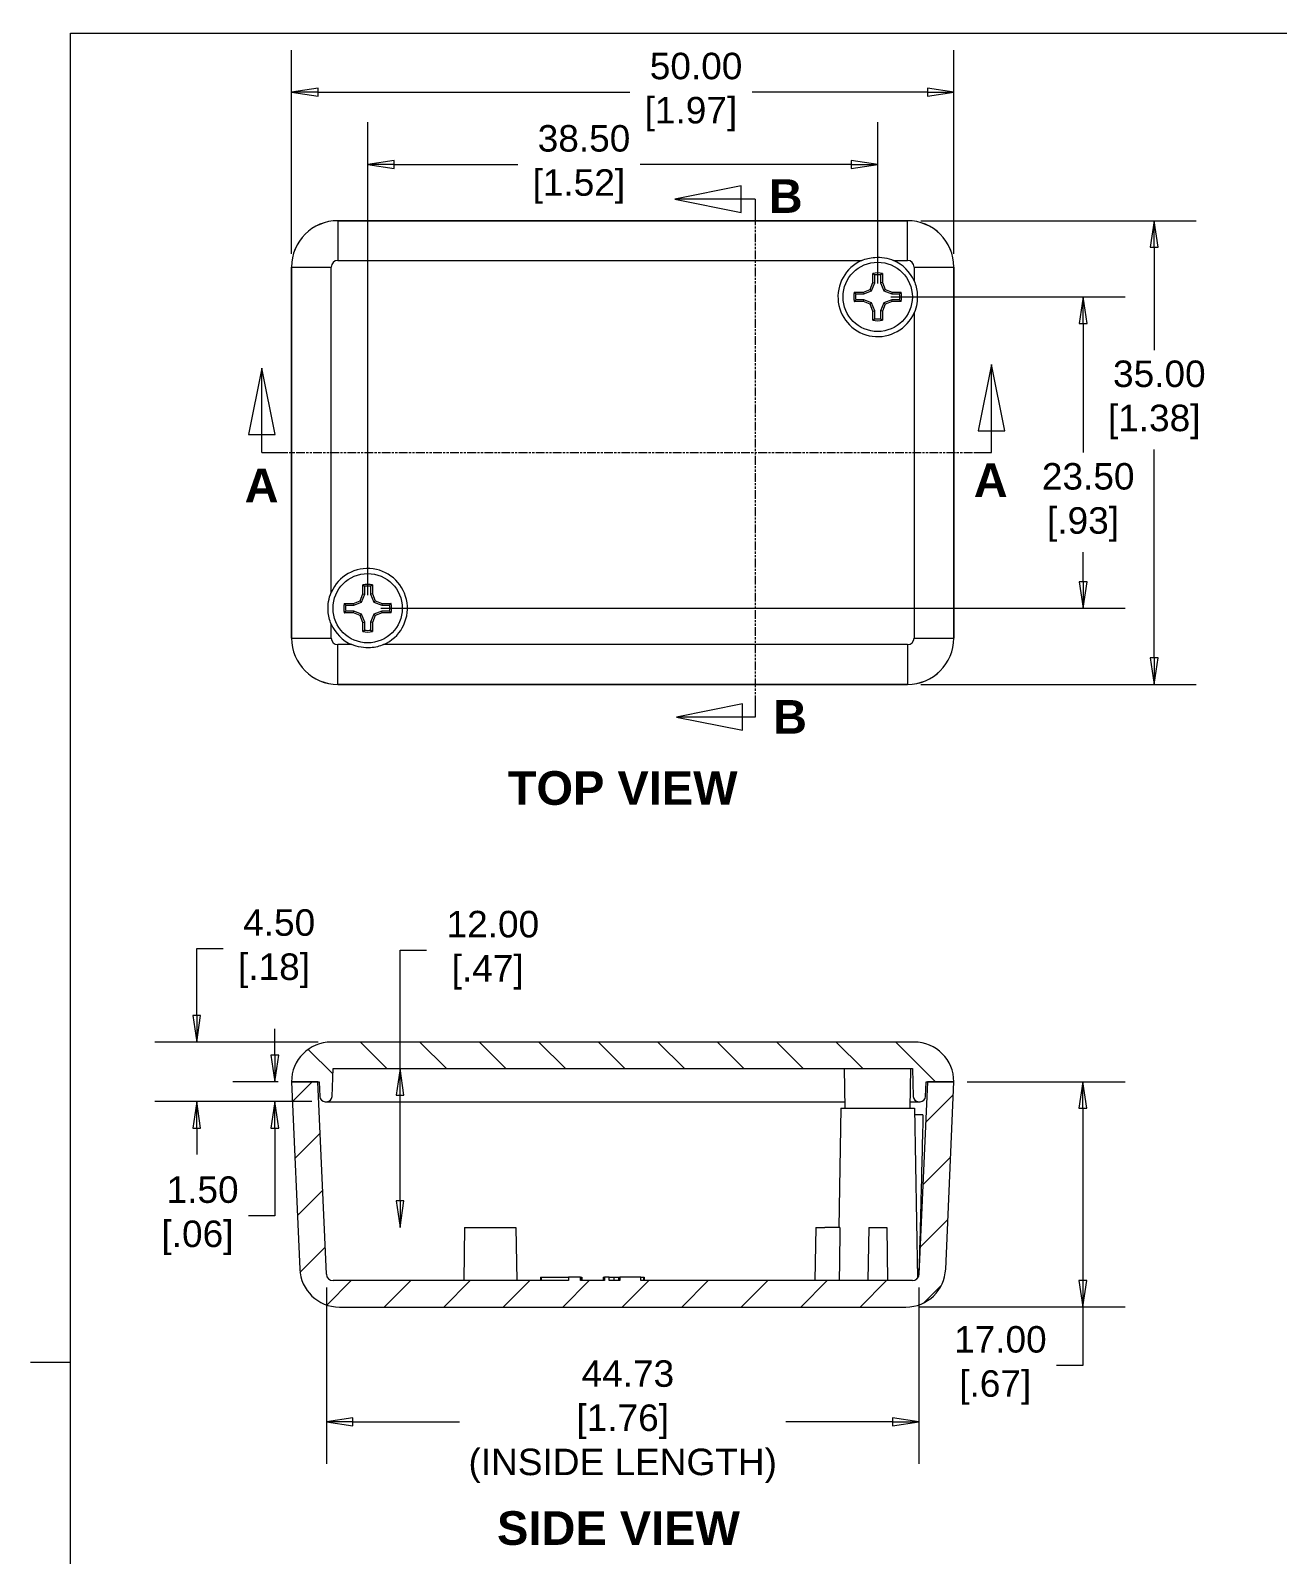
# Model space of a CAD drawing. Header units: millimetres. Extents: x 5 to 275, y 5 to 211.
# Drawn here: x 4.6 to 98.7, y 93.5 to 208.5 of the extents above; entities that cross this region are included whole.
import ezdxf

# ---------------------------------------------------------------- set-up
doc = ezdxf.new("R2010")
doc.units = ezdxf.units.MM
doc.linetypes.add('DOUBLE_DASH_CHAIN', pattern=[1.2403, 0.6614, -0.0827, 0.1654, -0.0827, 0.1654, -0.0827])
for name, color, linetype, lineweight in [('Dimension (ANSI)', 7, 'Continuous', 9), ('Hatch (ANSI)', 7, 'Continuous', 9), ('Section Line (ANSI)', 7, 'DOUBLE_DASH_CHAIN', 9), ('Sketch Geometry (ANSI)', 7, 'Continuous', 9), ('Symbol (ANSI)', 7, 'Continuous', 9), ('Visible (ANSI)', 7, 'Continuous', 9), ('Visible Narrow (ANSI)', 7, 'Continuous', 9)]:
    doc.layers.add(name, color=color, linetype=linetype, lineweight=lineweight)
doc.styles.add('Label Text (ANSI)', font='arialbd.ttf')
doc.styles.add('Note Text (ANSI)', font='arial.ttf')
doc.dimstyles.new('Default - mm (ANSI)', dxfattribs={"dimtxt": 2, "dimasz": 2, "dimexe": 3.175, "dimexo": 1, "dimgap": 0.8, "dimtad": 0, "dimtih": 1, "dimtoh": 1, "dimrnd": 1e-08, "dimzin": 4, "dimdsep": 46, "dimtxsty": 'Note Text (ANSI)', "dimblk": 'Filled-1', "dimcen": 0.09, "dimdle": 10, "dimclrd": 256, "dimclre": 256, "dimclrt": 256, "dimadec": 1, "dimazin": 0, "dimtfac": 1.524, "dimtofl": 0, "dimtmove": 0, "dimatfit": 3, "dimfxl": 0, "dimtolj": 1, "dimtzin": 0, "dimlwd": -1, "dimlwe": -1, "dimarcsym": 0})

# ---------------------------------------------------------------- blocks, each defined once
blk = doc.blocks.new('Borders Default Border')
at = {"layer": 'Sketch Geometry (ANSI)'}
blk.add_line((7.62, 107.95), (4.6, 107.95), dxfattribs=at)
at = {"layer": 'Sketch Geometry (ANSI)', "flags": 128}
blk.add_lwpolyline([(7.62, 7.62), (7.62, 208.28), (271.78, 208.28), (271.78, 7.62), (7.62, 7.62)], dxfattribs=at)
blk = doc.blocks.new('2dTransSection0')
at = {"layer": 'Section Line (ANSI)', "linetype": 'Continuous'}
for p, q in [((58.24, 196.76), (53.24, 195.76)), ((58.24, 194.76), (58.24, 196.76)), ((58.24, 195.76), (53.24, 195.76)), ((53.24, 195.76), (58.24, 194.76)), ((59.31, 195.76), (58.24, 195.76)), ((59.31, 195.76), (59.31, 194.45)), ((58.36, 157.67), (53.36, 156.67)), ((58.36, 155.67), (58.36, 157.67)), ((59.31, 157.97), (59.31, 156.67)), ((58.36, 156.67), (53.36, 156.67)), ((53.36, 156.67), (58.36, 155.67)), ((59.31, 156.67), (58.36, 156.67))]:
    blk.add_line(p, q, dxfattribs=at)
at = {"layer": 'Section Line (ANSI)', "linetype": 'DOUBLE_DASH_CHAIN'}
blk.add_line((59.31, 195.76), (59.31, 156.67), dxfattribs=at)
at = {"layer": 'Section Line (ANSI)', "linetype": 'Continuous', "flags": 128}
for points in [[(58.24, 196.76), (53.24, 195.76), (58.24, 194.76), (58.24, 196.76)], [(58.36, 157.67), (53.36, 156.67), (58.36, 155.67), (58.36, 157.67)]]:
    blk.add_lwpolyline(points, dxfattribs=at)
at = {"layer": 'Section Line (ANSI)'}
for points in [[(58.24, 196.76), (53.24, 195.76), (58.24, 194.76), (58.24, 196.76)], [(58.36, 157.67), (53.36, 156.67), (58.36, 155.67), (58.36, 157.67)]]:
    blk.add_solid(points, dxfattribs=at)
at = {"layer": 'Section Line (ANSI)', "char_height": 2.54, "attachment_point": 7, "style": 'Label Text (ANSI)'}
for insert in [(60.33, 194.72), (60.66, 155.41)]:
    blk.add_mtext('B', dxfattribs=dict(at, insert=insert))
blk = doc.blocks.new('2dTransSection1')
at = {"layer": 'Section Line (ANSI)', "linetype": 'Continuous'}
for p, q in [((22.07, 183), (21.07, 178)), ((22.07, 178), (22.07, 183)), ((23.07, 178), (22.07, 183)), ((77.15, 183.28), (76.15, 178.28)), ((77.15, 178.28), (77.15, 183.28)), ((78.15, 178.28), (77.15, 183.28)), ((21.07, 178), (23.07, 178)), ((22.07, 176.63), (22.07, 178)), ((76.15, 178.28), (78.15, 178.28)), ((77.15, 176.63), (77.15, 178.28)), ((22.07, 176.63), (23.42, 176.63)), ((75.81, 176.63), (77.15, 176.63))]:
    blk.add_line(p, q, dxfattribs=at)
at = {"layer": 'Section Line (ANSI)', "linetype": 'DOUBLE_DASH_CHAIN'}
blk.add_line((22.07, 176.63), (77.15, 176.63), dxfattribs=at)
at = {"layer": 'Section Line (ANSI)', "linetype": 'Continuous', "flags": 128}
for points in [[(23.07, 178), (22.07, 183), (21.07, 178), (23.07, 178)], [(78.15, 178.28), (77.15, 183.28), (76.15, 178.28), (78.15, 178.28)]]:
    blk.add_lwpolyline(points, dxfattribs=at)
at = {"layer": 'Section Line (ANSI)'}
for points in [[(23.07, 178), (22.07, 183), (21.07, 178), (23.07, 178)], [(78.15, 178.28), (77.15, 183.28), (76.15, 178.28), (78.15, 178.28)]]:
    blk.add_solid(points, dxfattribs=at)
at = {"layer": 'Section Line (ANSI)', "char_height": 2.54, "attachment_point": 7, "style": 'Label Text (ANSI)'}
for insert in [(20.77, 172.87), (75.81, 173.27)]:
    blk.add_mtext('A', dxfattribs=dict(at, insert=insert))
blk = doc.blocks.new('Filled-1')
at = {"color": 0}
for p, q in [((0, 0), (-1, 0.15)), ((-1, 0.15), (-1, -0.15)), ((-1, 0), (0, 0)), ((-1, -0.15), (0, 0))]:
    blk.add_line(p, q, dxfattribs=at)
at = {"color": 0, "flags": 128}
blk.add_lwpolyline([(-1, -0.15), (0, 0), (-1, 0.15), (-1, -0.15)], dxfattribs=at)
at = {"color": 0}
blk.add_solid([(-1, -0.15), (0, 0), (-1, 0.15), (-1, -0.15)], dxfattribs=at)
blk = doc.blocks.new('*D11')
at = {"layer": 'Defpoints', "color": 0, "transparency": 16777216}
for p in [(74.31, 203.84), (24.31, 190.64), (74.31, 190.64)]:
    blk.add_point(p, dxfattribs=at)
at = {"layer": 'Dimension (ANSI)', "transparency": 16777216}
for p, q in [((24.31, 191.64), (24.31, 207.01)), ((74.31, 191.64), (74.31, 207.01)), ((26.31, 203.84), (49.85, 203.84)), ((72.31, 203.84), (59.08, 203.84))]:
    blk.add_line(p, q, dxfattribs=at)
at = {"layer": 'Dimension (ANSI)', "transparency": 16777216, "xscale": 2, "yscale": 2, "zscale": 2, "rotation": 180}
blk.add_blockref('Filled-1', (24.31, 203.84), dxfattribs=at)
at = {"layer": 'Dimension (ANSI)', "transparency": 16777216, "xscale": 2, "yscale": 2, "zscale": 2}
blk.add_blockref('Filled-1', (74.31, 203.84), dxfattribs=at)
at = {"layer": 'Dimension (ANSI)', "transparency": 16777216, "insert": (54.46, 203.84), "char_height": 2, "attachment_point": 5, "style": 'Note Text (ANSI)'}
blk.add_mtext('\\A1; 50.00\\P[1.97]', dxfattribs=at)
blk = doc.blocks.new('*D12')
at = {"layer": 'Defpoints', "color": 0, "transparency": 16777216}
for p in [(70.81, 194.13), (70.81, 159.13), (89.43, 159.13)]:
    blk.add_point(p, dxfattribs=at)
at = {"layer": 'Dimension (ANSI)', "transparency": 16777216}
for p, q in [((71.81, 194.13), (92.61, 194.13)), ((89.43, 192.13), (89.43, 184.36)), ((89.43, 161.13), (89.43, 176.86)), ((71.81, 159.13), (92.61, 159.13))]:
    blk.add_line(p, q, dxfattribs=at)
at = {"layer": 'Dimension (ANSI)', "transparency": 16777216, "xscale": 2, "yscale": 2, "zscale": 2}
for p, rotation in [((89.43, 194.13), 90), ((89.43, 159.13), 270)]:
    blk.add_blockref('Filled-1', p, dxfattribs=dict(at, rotation=rotation))
at = {"layer": 'Dimension (ANSI)', "transparency": 16777216, "insert": (89.43, 180.61), "char_height": 2, "attachment_point": 5, "style": 'Note Text (ANSI)'}
blk.add_mtext('\\A1; 35.00\\P[1.38]', dxfattribs=at)
blk = doc.blocks.new('*D13')
at = {"layer": 'Defpoints', "color": 0, "transparency": 16777216}
for p in [(68.56, 188.38), (30.06, 164.88), (84.06, 164.88)]:
    blk.add_point(p, dxfattribs=at)
at = {"layer": 'Dimension (ANSI)', "transparency": 16777216}
for p, q in [((69.56, 188.38), (87.24, 188.38)), ((84.06, 186.38), (84.06, 176.63)), ((84.06, 166.88), (84.06, 169.12)), ((31.06, 164.88), (87.24, 164.88))]:
    blk.add_line(p, q, dxfattribs=at)
at = {"layer": 'Dimension (ANSI)', "transparency": 16777216, "xscale": 2, "yscale": 2, "zscale": 2}
for p, rotation in [((84.06, 188.38), 90), ((84.06, 164.88), 270)]:
    blk.add_blockref('Filled-1', p, dxfattribs=dict(at, rotation=rotation))
at = {"layer": 'Dimension (ANSI)', "transparency": 16777216, "insert": (84.06, 172.87), "char_height": 2, "attachment_point": 5, "style": 'Note Text (ANSI)'}
blk.add_mtext('\\A1; 23.50\\P[.93]', dxfattribs=at)
blk = doc.blocks.new('*D14')
at = {"layer": 'Defpoints', "color": 0, "transparency": 16777216}
for p in [(30.06, 198.38), (68.56, 188.38), (30.06, 164.88)]:
    blk.add_point(p, dxfattribs=at)
at = {"layer": 'Dimension (ANSI)', "transparency": 16777216}
for p, q in [((30.06, 165.88), (30.06, 201.56)), ((68.56, 189.38), (68.56, 201.56)), ((32.06, 198.38), (41.39, 198.38)), ((66.56, 198.38), (50.62, 198.38))]:
    blk.add_line(p, q, dxfattribs=at)
at = {"layer": 'Dimension (ANSI)', "transparency": 16777216, "xscale": 2, "yscale": 2, "zscale": 2, "rotation": 180}
blk.add_blockref('Filled-1', (30.06, 198.38), dxfattribs=at)
at = {"layer": 'Dimension (ANSI)', "transparency": 16777216, "xscale": 2, "yscale": 2, "zscale": 2}
blk.add_blockref('Filled-1', (68.56, 198.38), dxfattribs=at)
at = {"layer": 'Dimension (ANSI)', "transparency": 16777216, "insert": (46, 198.38), "char_height": 2, "attachment_point": 5, "style": 'Note Text (ANSI)'}
blk.add_mtext('\\A1; 38.50\\P[1.52]', dxfattribs=at)
blk = doc.blocks.new('*D15')
at = {"layer": 'Defpoints', "color": 0, "transparency": 16777216}
for p in [(74.31, 129.14), (70.69, 112.14), (84.05, 112.14)]:
    blk.add_point(p, dxfattribs=at)
at = {"layer": 'Dimension (ANSI)', "transparency": 16777216}
for p, q in [((75.31, 129.14), (87.23, 129.14)), ((84.05, 127.14), (84.05, 114.14)), ((71.69, 112.14), (87.23, 112.14)), ((84.05, 112.14), (84.05, 107.73)), ((84.05, 107.73), (82.05, 107.73))]:
    blk.add_line(p, q, dxfattribs=at)
at = {"layer": 'Dimension (ANSI)', "transparency": 16777216, "xscale": 2, "yscale": 2, "zscale": 2}
for p, rotation in [((84.05, 129.14), 90), ((84.05, 112.14), 270)]:
    blk.add_blockref('Filled-1', p, dxfattribs=dict(at, rotation=rotation))
at = {"layer": 'Dimension (ANSI)', "transparency": 16777216, "insert": (77.43, 107.73), "char_height": 2, "attachment_point": 5, "style": 'Note Text (ANSI)'}
blk.add_mtext('\\A1; 17.00\\P[.67]', dxfattribs=at)
blk = doc.blocks.new('*D16')
at = {"layer": 'Defpoints', "color": 0, "transparency": 16777216}
for p in [(17.15, 132.14), (27.31, 132.14), (26.85, 127.64)]:
    blk.add_point(p, dxfattribs=at)
at = {"layer": 'Dimension (ANSI)', "transparency": 16777216}
for p, q in [((17.15, 134.14), (17.15, 139.19)), ((17.15, 139.19), (19.15, 139.19)), ((26.31, 132.14), (13.98, 132.14)), ((25.85, 127.64), (13.98, 127.64)), ((17.15, 125.64), (17.15, 123.64))]:
    blk.add_line(p, q, dxfattribs=at)
at = {"layer": 'Dimension (ANSI)', "transparency": 16777216, "xscale": 2, "yscale": 2, "zscale": 2}
for p, rotation in [((17.15, 132.14), 270), ((17.15, 127.64), 90)]:
    blk.add_blockref('Filled-1', p, dxfattribs=dict(at, rotation=rotation))
at = {"layer": 'Dimension (ANSI)', "transparency": 16777216, "insert": (22.99, 139.19), "char_height": 2, "attachment_point": 5, "style": 'Note Text (ANSI)'}
blk.add_mtext('\\A1; 4.50\\P[.18]', dxfattribs=at)
blk = doc.blocks.new('*D17')
at = {"layer": 'Defpoints', "color": 0, "transparency": 16777216}
for p in [(23.06, 129.14), (24.31, 129.14), (26.85, 127.64)]:
    blk.add_point(p, dxfattribs=at)
at = {"layer": 'Dimension (ANSI)', "transparency": 16777216}
for p, q in [((23.06, 131.14), (23.06, 133.14)), ((23.31, 129.14), (19.88, 129.14)), ((25.85, 127.64), (19.88, 127.64)), ((23.06, 125.64), (23.06, 119.03)), ((23.06, 119.03), (21.06, 119.03))]:
    blk.add_line(p, q, dxfattribs=at)
at = {"layer": 'Dimension (ANSI)', "transparency": 16777216, "xscale": 2, "yscale": 2, "zscale": 2}
for p, rotation in [((23.06, 129.14), 270), ((23.06, 127.64), 90)]:
    blk.add_blockref('Filled-1', p, dxfattribs=dict(at, rotation=rotation))
at = {"layer": 'Dimension (ANSI)', "transparency": 16777216, "insert": (17.21, 119.03), "char_height": 2, "attachment_point": 5, "style": 'Note Text (ANSI)'}
blk.add_mtext('\\A1; 1.50\\P[.06]', dxfattribs=at)
blk = doc.blocks.new('*D18')
at = {"layer": 'Defpoints', "color": 0, "transparency": 16777216}
for p in [(26.94, 114.61), (71.67, 114.61), (71.67, 103.48)]:
    blk.add_point(p, dxfattribs=at)
at = {"layer": 'Dimension (ANSI)', "transparency": 16777216}
for p, q in [((26.94, 113.61), (26.94, 100.3)), ((71.67, 113.61), (71.67, 100.3)), ((28.94, 103.48), (37, 103.48)), ((69.67, 103.48), (61.62, 103.48))]:
    blk.add_line(p, q, dxfattribs=at)
at = {"layer": 'Dimension (ANSI)', "transparency": 16777216, "xscale": 2, "yscale": 2, "zscale": 2, "rotation": 180}
blk.add_blockref('Filled-1', (26.94, 103.48), dxfattribs=at)
at = {"layer": 'Dimension (ANSI)', "transparency": 16777216, "xscale": 2, "yscale": 2, "zscale": 2}
blk.add_blockref('Filled-1', (71.67, 103.48), dxfattribs=at)
at = {"layer": 'Dimension (ANSI)', "transparency": 16777216, "insert": (49.31, 103.48), "char_height": 2, "attachment_point": 5, "style": 'Note Text (ANSI)'}
blk.add_mtext('\\A1; 44.73{\\fArial|b0|i0;\\H1.5287;}\\P[1.76]{\\P(INSIDE LENGTH)}', dxfattribs=at)
blk = doc.blocks.new('*D19')
at = {"layer": 'Defpoints', "color": 0, "transparency": 16777216}
for p in [(27.44, 130.14), (32.5, 130.14), (37.38, 118.14)]:
    blk.add_point(p, dxfattribs=at)
at = {"layer": 'Dimension (ANSI)', "transparency": 16777216}
for p, q in [((32.5, 130.14), (32.5, 139.07)), ((32.5, 139.07), (34.5, 139.07)), ((32.5, 120.14), (32.5, 128.14))]:
    blk.add_line(p, q, dxfattribs=at)
at = {"layer": 'Dimension (ANSI)', "transparency": 16777216, "xscale": 2, "yscale": 2, "zscale": 2}
for p, rotation in [((32.5, 130.14), 90), ((32.5, 118.14), 270)]:
    blk.add_blockref('Filled-1', p, dxfattribs=dict(at, rotation=rotation))
at = {"layer": 'Dimension (ANSI)', "transparency": 16777216, "insert": (39.12, 139.07), "char_height": 2, "attachment_point": 5, "style": 'Note Text (ANSI)'}
blk.add_mtext('\\A1; 12.00\\P[.47]', dxfattribs=at)

msp = doc.modelspace()

# ---------------------------------------------------------------- hatches: boundary and pattern name
at = {"layer": 'Hatch (ANSI)'}
h = msp.add_hatch(dxfattribs=at)
h.set_pattern_fill('ANSI31', color=256, scale=25.4, angle=90.00021, style=0)
h.set_pattern_definition([(135.0002, (0, 0), (-2.245056, -2.24507), [])])
edge = h.paths.add_edge_path()
edge.add_ellipse((71.646, 128.036), major_axis=(-0.4, -0.014), ratio=1, start_angle=0, end_angle=88)
edge.add_line((71.646, 127.636), (71.769, 127.636))
edge.add_ellipse((71.769, 128.036), major_axis=(0, -0.4), ratio=1, start_angle=0, end_angle=88)
edge.add_line((72.169, 128.022), (72.208, 129.136))
edge.add_line((72.208, 129.136), (72.308, 129.136))
edge.add_line((72.308, 129.136), (74.308, 129.136))
edge.add_ellipse((71.308, 129.136), major_axis=(3, 0), ratio=1, start_angle=0, end_angle=90)
edge.add_line((71.308, 132.136), (27.308, 132.136))
edge.add_ellipse((27.308, 129.136), major_axis=(0, 3), ratio=1, start_angle=0, end_angle=90)
edge.add_line((24.308, 129.136), (26.308, 129.136))
edge.add_line((26.308, 129.136), (26.408, 129.136))
edge.add_line((26.408, 129.136), (26.447, 128.022))
edge.add_ellipse((26.846, 128.036), major_axis=(-0.4, -0.014), ratio=1, start_angle=0, end_angle=88)
edge.add_line((26.846, 127.636), (26.969, 127.636))
edge.add_ellipse((26.969, 128.036), major_axis=(0, -0.4), ratio=1, start_angle=0, end_angle=88)
edge.add_line((27.369, 128.022), (27.443, 130.136))
edge.add_line((27.443, 130.136), (71.173, 130.136))
edge.add_line((71.173, 130.136), (71.247, 128.022))
h = msp.add_hatch(dxfattribs=at)
h.set_pattern_fill('ANSI31', color=256, scale=25.4, style=0)
h.set_pattern_definition([(45, (0, 0), (-2.245064, 2.245064), [])])
edge = h.paths.add_edge_path()
edge.add_ellipse((27.922, 115.136), major_axis=(-2.997, -0.131), ratio=1, start_angle=0, end_angle=87.5)
edge.add_line((27.922, 112.136), (70.694, 112.136))
edge.add_ellipse((70.694, 115.136), major_axis=(0, -3), ratio=1, start_angle=0, end_angle=87.5)
edge.add_line((73.691, 115.005), (74.308, 129.136))
edge.add_line((74.308, 129.136), (72.308, 129.136))
edge.add_line((72.308, 129.136), (71.674, 114.615))
edge.add_ellipse((71.174, 114.636), major_axis=(0.5, -0.022), ratio=1, start_angle=272.5, end_angle=360, ccw=False)
edge.add_line((71.174, 114.136), (50.69, 114.136))
edge.add_line((50.69, 114.136), (50.69, 114.386))
edge.add_line((50.69, 114.386), (49.101, 114.386))
edge.add_line((49.101, 114.386), (49.101, 114.136))
edge.add_line((49.101, 114.136), (48.279, 114.136))
edge.add_line((48.279, 114.136), (48.279, 114.386))
edge.add_line((48.279, 114.386), (47.927, 114.386))
edge.add_line((47.927, 114.386), (47.927, 114.136))
edge.add_line((47.927, 114.136), (46.121, 114.136))
edge.add_line((46.121, 114.136), (46.121, 114.386))
edge.add_line((46.121, 114.386), (45.222, 114.386))
edge.add_line((45.222, 114.386), (45.222, 114.136))
edge.add_line((45.222, 114.136), (27.441, 114.136))
edge.add_ellipse((27.441, 114.636), major_axis=(0, -0.5), ratio=1, start_angle=272.5, end_angle=360, ccw=False)
edge.add_line((26.942, 114.615), (26.308, 129.136))
edge.add_line((26.308, 129.136), (24.308, 129.136))
edge.add_line((24.308, 129.136), (24.925, 115.005))

# ---------------------------------------------------------------- linework, layer by layer
at = {"layer": 'Visible (ANSI)'}
for p, q in [((27.804, 194.132), (70.811, 194.132)), ((70.808, 194.132), (27.808, 194.132)), ((24.308, 162.629), (24.308, 190.635)), ((24.308, 190.632), (24.308, 162.632)), ((68.202, 189.464), (68.202, 190.15)), ((68.336, 189.439), (68.336, 190.036)), ((68.779, 190.036), (68.779, 189.439)), ((68.913, 190.15), (68.913, 189.464)), ((74.308, 190.635), (74.308, 162.629)), ((74.308, 162.632), (74.308, 190.632)), ((66.79, 188.738), (67.476, 188.738)), ((67.476, 188.738), (67.999, 188.941)), ((67.476, 188.738), (67.501, 188.603)), ((67.501, 188.603), (68.103, 188.837)), ((67.999, 188.941), (68.202, 189.464)), ((67.999, 188.941), (68.103, 188.837)), ((68.103, 188.837), (68.336, 189.439)), ((68.202, 189.464), (68.336, 189.439)), ((68.913, 189.464), (68.779, 189.439)), ((68.779, 189.439), (69.013, 188.837)), ((68.913, 189.464), (69.117, 188.941)), ((69.117, 188.941), (69.013, 188.837)), ((69.013, 188.837), (69.615, 188.603)), ((69.117, 188.941), (69.64, 188.738)), ((69.64, 188.738), (69.615, 188.603)), ((69.64, 188.738), (70.326, 188.738)), ((67.476, 188.026), (66.79, 188.026)), ((66.903, 188.603), (67.501, 188.603)), ((67.501, 188.161), (66.903, 188.161)), ((67.476, 188.026), (67.501, 188.161)), ((67.999, 187.823), (67.476, 188.026)), ((68.103, 187.927), (67.501, 188.161)), ((67.999, 187.823), (68.103, 187.927)), ((68.202, 187.3), (67.999, 187.823)), ((68.336, 187.325), (68.103, 187.927)), ((69.013, 187.927), (68.779, 187.325)), ((69.117, 187.823), (68.913, 187.3)), ((69.615, 188.161), (69.013, 187.927)), ((69.117, 187.823), (69.013, 187.927)), ((69.64, 188.026), (69.117, 187.823)), ((69.615, 188.603), (70.212, 188.603)), ((69.64, 188.026), (69.615, 188.161)), ((70.212, 188.161), (69.615, 188.161)), ((70.326, 188.026), (69.64, 188.026)), ((68.202, 187.3), (68.336, 187.325)), ((68.202, 186.614), (68.202, 187.3)), ((68.336, 186.728), (68.336, 187.325)), ((68.913, 187.3), (68.779, 187.325)), ((68.779, 187.325), (68.779, 186.728)), ((68.913, 187.3), (68.913, 186.614)), ((29.499, 165.441), (29.702, 165.964)), ((29.603, 165.337), (29.836, 165.939)), ((29.702, 165.964), (29.702, 166.65)), ((29.702, 165.964), (29.836, 165.939)), ((29.836, 165.939), (29.836, 166.536)), ((30.279, 166.536), (30.279, 165.939)), ((30.413, 165.964), (30.279, 165.939)), ((30.279, 165.939), (30.513, 165.337)), ((30.413, 166.65), (30.413, 165.964)), ((30.413, 165.964), (30.617, 165.441)), ((28.29, 165.238), (28.976, 165.238)), ((28.976, 164.526), (28.29, 164.526)), ((28.403, 165.103), (29.001, 165.103)), ((29.001, 164.661), (28.403, 164.661)), ((28.976, 165.238), (29.499, 165.441)), ((28.976, 165.238), (29.001, 165.103)), ((28.976, 164.526), (29.001, 164.661)), ((29.499, 164.323), (28.976, 164.526)), ((29.001, 165.103), (29.603, 165.337)), ((29.603, 164.427), (29.001, 164.661)), ((29.499, 165.441), (29.603, 165.337)), ((30.617, 165.441), (30.513, 165.337)), ((30.513, 165.337), (31.115, 165.103)), ((31.115, 164.661), (30.513, 164.427)), ((30.617, 165.441), (31.14, 165.238)), ((31.14, 164.526), (30.617, 164.323)), ((31.14, 165.238), (31.115, 165.103)), ((31.115, 165.103), (31.712, 165.103)), ((31.14, 164.526), (31.115, 164.661)), ((31.712, 164.661), (31.115, 164.661)), ((31.14, 165.238), (31.826, 165.238)), ((31.826, 164.526), (31.14, 164.526)), ((29.499, 164.323), (29.603, 164.427)), ((29.702, 163.8), (29.499, 164.323)), ((29.836, 163.825), (29.603, 164.427)), ((29.702, 163.8), (29.836, 163.825)), ((29.702, 163.114), (29.702, 163.8)), ((29.836, 163.228), (29.836, 163.825)), ((30.513, 164.427), (30.279, 163.825)), ((30.413, 163.8), (30.279, 163.825)), ((30.279, 163.825), (30.279, 163.228)), ((30.617, 164.323), (30.413, 163.8)), ((30.413, 163.8), (30.413, 163.114)), ((30.617, 164.323), (30.513, 164.427)), ((70.811, 159.132), (27.804, 159.132)), ((27.808, 159.132), (70.808, 159.132)), ((71.308, 132.136), (27.308, 132.136)), ((27.369, 128.022), (27.443, 130.136)), ((27.443, 130.136), (71.173, 130.136)), ((66.11, 127.136), (66.058, 130.136)), ((71.005, 127.136), (71.058, 130.136)), ((71.173, 130.136), (71.247, 128.022)), ((26.308, 129.136), (24.308, 129.136)), ((24.308, 129.136), (24.925, 115.005)), ((24.308, 129.136), (26.408, 129.136)), ((26.942, 114.615), (26.308, 129.136)), ((26.408, 129.136), (26.447, 128.022)), ((72.308, 129.136), (71.674, 114.615)), ((72.169, 128.022), (72.208, 129.136)), ((72.208, 129.136), (74.308, 129.136)), ((74.308, 129.136), (72.308, 129.136)), ((73.691, 115.005), (74.308, 129.136)), ((26.846, 127.636), (26.969, 127.636)), ((26.969, 127.636), (27.808, 127.636)), ((27.808, 127.636), (66.101, 127.636)), ((65.785, 127.136), (65.628, 118.136)), ((65.785, 127.136), (71.331, 127.136)), ((71.014, 127.636), (71.646, 127.636)), ((71.331, 127.136), (71.555, 114.312)), ((71.971, 126.636), (71.34, 126.636)), ((71.646, 127.636), (71.769, 127.636)), ((37.378, 118.136), (37.308, 114.136)), ((37.378, 118.136), (41.238, 118.136)), ((41.238, 118.136), (41.308, 114.136)), ((63.878, 118.136), (63.808, 114.136)), ((63.878, 118.136), (64.558, 118.136)), ((65.708, 118.136), (64.558, 118.136)), ((67.878, 118.136), (67.808, 114.136)), ((67.878, 118.136), (69.238, 118.136)), ((69.238, 118.136), (69.308, 114.136)), ((45.222, 114.136), (27.441, 114.136)), ((43.115, 114.386), (43.115, 114.136)), ((43.167, 114.386), (45.222, 114.386)), ((43.167, 114.386), (43.167, 114.136)), ((46.121, 114.386), (45.222, 114.386)), ((45.222, 114.386), (45.222, 114.136)), ((46.121, 114.136), (46.121, 114.386)), ((46.121, 114.386), (46.167, 114.386)), ((47.927, 114.136), (46.121, 114.136)), ((46.167, 114.386), (46.167, 114.136)), ((46.218, 114.386), (46.218, 114.136)), ((47.836, 114.386), (47.836, 114.136)), ((47.877, 114.386), (47.877, 114.136)), ((48.279, 114.386), (47.927, 114.386)), ((47.927, 114.386), (47.927, 114.136)), ((48.279, 114.136), (48.279, 114.386)), ((49.101, 114.136), (48.279, 114.136)), ((48.629, 114.386), (48.986, 114.386)), ((48.629, 114.386), (48.629, 114.136)), ((48.986, 114.386), (49.101, 114.386)), ((48.986, 114.386), (48.986, 114.136)), ((50.69, 114.386), (49.101, 114.386)), ((50.69, 114.386), (50.888, 114.386)), ((71.174, 114.136), (50.69, 114.136)), ((50.888, 114.386), (50.888, 114.136)), ((50.939, 114.386), (50.939, 114.136)), ((27.922, 112.136), (70.694, 112.136))]:
    msp.add_line(p, q, dxfattribs=at)
for centre in [(68.558, 188.382), (30.058, 164.882)]:
    msp.add_circle(centre, 2.616, dxfattribs=at)
for centre, radius, start, end in [((27.808, 190.632), 3.5, 90, 180), ((70.808, 190.632), 3.5, 0, 90), ((68.558, 188.382), 3, 113.55646, 336.44354), ((68.558, 188.382), 3, 23.55646, 66.44354), ((68.558, 188.382), 1.803, 78.62772, 101.37228), ((68.558, 188.382), 1.669, 82.38276, 97.61724), ((68.558, 188.382), 1.803, 168.62772, 191.37228), ((68.558, 188.382), 1.803, 348.62772, 11.37228), ((68.558, 188.382), 1.669, 172.38276, 187.61724), ((68.558, 188.382), 1.669, 352.38276, 7.61724), ((68.558, 188.382), 1.803, 258.62772, 281.37228), ((68.558, 188.382), 1.669, 262.38276, 277.61724), ((30.058, 164.882), 3, 293.55646, 156.44354), ((30.058, 164.882), 1.803, 78.62772, 101.37228), ((30.058, 164.882), 1.669, 82.38276, 97.61724), ((30.058, 164.882), 1.803, 168.62772, 191.37228), ((30.058, 164.882), 1.669, 172.38276, 187.61724), ((30.058, 164.882), 1.669, 352.38276, 7.61724), ((30.058, 164.882), 1.803, 348.62772, 11.37228), ((30.058, 164.882), 3, 203.55646, 246.44354), ((27.808, 162.632), 3.5, 180, 270), ((30.058, 164.882), 1.803, 258.62772, 281.37228), ((30.058, 164.882), 1.669, 262.38276, 277.61724), ((70.808, 162.632), 3.5, 270, 0), ((27.308, 129.136), 3, 90, 180), ((71.308, 129.136), 3, 0, 90), ((26.846, 128.036), 0.4, 182, 270), ((26.969, 128.036), 0.4, 270, 358), ((71.646, 128.036), 0.4, 182, 270), ((71.769, 128.036), 0.4, 270, 358), ((27.922, 115.136), 3, 182.5, 270), ((27.441, 114.636), 0.5, 182.5, 270), ((70.694, 115.136), 3, 270, 357.5), ((71.174, 114.636), 0.5, 270, 357.5)]:
    msp.add_arc(centre, radius, start, end, dxfattribs=at)
for centre, major_axis in [((27.811, 190.629), (-2.48, 2.48)), ((70.804, 190.629), (2.48, 2.48)), ((27.811, 162.635), (-2.48, -2.48)), ((70.804, 162.635), (2.48, -2.48))]:
    msp.add_ellipse(centre, major_axis=major_axis, ratio=0.9980992, start_param=5.4987385, end_param=7.0676321, dxfattribs=at)
for points, knots in [([(67.359, 191.132), (67.651, 191.259), (67.984, 191.342), (68.579, 191.383), (68.823, 191.372), (69.3, 191.295), (69.536, 191.228), (69.757, 191.132)], [0, 0, 0, 0, 0.09559587, 0.09559587, 0.16061819, 0.16061819, 0.22585864, 0.22585864, 0.22585864, 0.22585864]), ([(71.308, 189.581), (71.435, 189.289), (71.517, 188.956), (71.558, 188.361), (71.548, 188.117), (71.471, 187.64), (71.404, 187.404), (71.308, 187.183)], [0, 0, 0, 0, 0.09559587, 0.09559587, 0.16061819, 0.16061819, 0.22585864, 0.22585864, 0.22585864, 0.22585864]), ([(27.308, 163.683), (27.18, 163.975), (27.098, 164.308), (27.057, 164.903), (27.068, 165.147), (27.145, 165.624), (27.211, 165.86), (27.308, 166.081)], [0, 0, 0, 0, 0.09559587, 0.09559587, 0.16061819, 0.16061819, 0.22585864, 0.22585864, 0.22585864, 0.22585864]), ([(31.257, 162.132), (30.965, 162.005), (30.631, 161.922), (30.036, 161.881), (29.793, 161.892), (29.315, 161.969), (29.08, 162.036), (28.859, 162.132)], [0, 0, 0, 0, 0.09559587, 0.09559587, 0.16061819, 0.16061819, 0.22585864, 0.22585864, 0.22585864, 0.22585864]), ([(71.971, 126.636), (71.924, 124.48), (71.872, 122.18), (71.773, 118.335), (71.72, 116.375), (71.66, 114.615)], [-1.21962, -1.21962, -1.21962, -1.21962, -0.5646495, -0.5646495, -0.0473601, -0.0473601, -0.0473601, -0.0473601]), ([(43.115, 114.386), (43.115, 114.386), (43.123, 114.386), (43.15, 114.386), (43.158, 114.386), (43.167, 114.386)], [-0.382869315, -0.382869315, -0.382869315, -0.382869315, -0.317796171, -0.317796171, -0.295391357, -0.295391357, -0.295391357, -0.295391357]), ([(47.836, 114.386), (47.836, 114.386), (47.846, 114.386), (47.872, 114.386), (47.874, 114.386), (47.877, 114.386)], [-0.294424707, -0.294424707, -0.294424707, -0.294424707, -0.251551378, -0.251551378, -0.247613681, -0.247613681, -0.247613681, -0.247613681]), ([(49.101, 114.386), (49.101, 114.345), (49.101, 114.303), (49.101, 114.22), (49.101, 114.178), (49.101, 114.136)], [-0.025, -0.025, -0.025, -0.025, -0.0125, -0.0125, 0, 0, 0, 0]), ([(50.69, 114.136), (50.69, 114.178), (50.69, 114.22), (50.69, 114.303), (50.69, 114.345), (50.69, 114.386)], [-0.025, -0.025, -0.025, -0.025, -0.0125, -0.0125, 0, 0, 0, 0]), ([(71.66, 114.615), (71.659, 114.577), (71.654, 114.54), (71.637, 114.469), (71.625, 114.435), (71.595, 114.371), (71.577, 114.341), (71.555, 114.313)], [-0.047150259, -0.047150259, -0.047150259, -0.047150259, -0.034101865, -0.034101865, -0.020806332, -0.020806332, -0.007362105, -0.007362105, -0.007362105, -0.007362105])]:
    msp.add_open_spline(points, degree=3, knots=knots, dxfattribs=at)
for points, degree in [([(68.202, 190.15), (68.272, 190.093), (68.336, 190.036)], 2), ([(68.913, 190.15), (68.844, 190.093), (68.779, 190.036)], 2), ([(66.79, 188.738), (66.847, 188.668), (66.903, 188.603)], 2), ([(70.326, 188.738), (70.269, 188.668), (70.212, 188.603)], 2), ([(66.79, 188.026), (66.847, 188.096), (66.903, 188.161)], 2), ([(70.326, 188.026), (70.269, 188.096), (70.212, 188.161)], 2), ([(68.202, 186.614), (68.272, 186.671), (68.336, 186.728)], 2), ([(68.913, 186.614), (68.844, 186.671), (68.779, 186.728)], 2), ([(29.702, 166.65), (29.772, 166.593), (29.836, 166.536)], 2), ([(30.413, 166.65), (30.344, 166.593), (30.279, 166.536)], 2), ([(28.29, 165.238), (28.347, 165.168), (28.403, 165.103)], 2), ([(28.29, 164.526), (28.347, 164.596), (28.403, 164.661)], 2), ([(31.826, 165.238), (31.769, 165.168), (31.712, 165.103)], 2), ([(31.826, 164.526), (31.769, 164.596), (31.712, 164.661)], 2), ([(29.702, 163.114), (29.772, 163.171), (29.836, 163.228)], 2), ([(30.413, 163.114), (30.344, 163.171), (30.279, 163.228)], 2), ([(65.708, 118.136), (65.68, 116.155), (65.653, 114.136)], 2), ([(46.167, 114.386), (46.202, 114.386), (46.218, 114.386), (46.218, 114.386)], 3), ([(47.877, 114.386), (47.894, 114.386), (47.911, 114.386), (47.927, 114.386)], 3), ([(48.279, 114.386), (48.423, 114.386), (48.538, 114.386), (48.629, 114.386)], 3), ([(50.888, 114.386), (50.923, 114.386), (50.939, 114.386), (50.939, 114.386)], 3)]:
    msp.add_open_spline(points, degree=degree, dxfattribs=at)
at = {"layer": 'Visible Narrow (ANSI)'}
for p, q in [((27.808, 194.132), (27.808, 191.132)), ((70.808, 191.132), (70.808, 194.132)), ((27.808, 191.132), (67.359, 191.132)), ((69.757, 191.132), (70.808, 191.132)), ((24.308, 190.632), (27.308, 190.632)), ((27.308, 166.081), (27.308, 190.632)), ((71.308, 190.632), (74.308, 190.632)), ((71.308, 190.632), (71.308, 189.581)), ((71.308, 187.183), (71.308, 162.632)), ((27.308, 162.632), (27.308, 163.683)), ((24.308, 162.632), (27.308, 162.632)), ((71.308, 162.632), (74.308, 162.632)), ((28.859, 162.132), (27.808, 162.132)), ((27.808, 159.132), (27.808, 162.132)), ((70.808, 162.132), (31.257, 162.132)), ((70.808, 162.132), (70.808, 159.132))]:
    msp.add_line(p, q, dxfattribs=at)
for centre, start, end in [((27.808, 190.632), 90, 180), ((70.808, 190.632), 0, 90), ((27.808, 162.632), 180, 270), ((70.808, 162.632), 270, 0)]:
    msp.add_arc(centre, 0.5, start, end, dxfattribs=at)

# ---------------------------------------------------------------- block references
msp.add_blockref('Borders Default Border', (0, 0))
at = {"layer": 'Section Line (ANSI)'}
for name in ['2dTransSection0', '2dTransSection1']:
    msp.add_blockref(name, (0, 0), dxfattribs=at)

# ---------------------------------------------------------------- texts
at = {"layer": 'Symbol (ANSI)', "char_height": 2.54, "attachment_point": 7, "style": 'Label Text (ANSI)'}
for s, insert in [('TOP VIEW', (40.632, 150.007)), ('SIDE VIEW', (39.822, 94.148))]:
    msp.add_mtext(s, dxfattribs=dict(at, insert=insert))

# ---------------------------------------------------------------- dimensions: what is measured, and where the dimension line sits
at = {"layer": 'Dimension (ANSI)'}
dim = msp.add_linear_dim(base=(74.308, 203.837), p1=(24.308, 190.635), p2=(74.308, 190.635), text=' <>\\X[1.97]', dimstyle='Default - mm (ANSI)', override={"dimgap": 0.8, "dimtih": 0, "dimtoh": 0, "dimdec": 2, "dimpost": '\\X', "dimtol": 0, "dimlim": 0, "dimtp": 0, "dimtm": 0, "dimtdec": 2, "dimatfit": 1}, dxfattribs=at)
dim.commit()
dim.dimension.update_dxf_attribs({"geometry": '*D11', "text_midpoint": (54.464, 203.837), "dimtype": 160})
for base, p1, p2, angle, text, override, picture, middle in [((30.058, 198.382), (68.558, 188.382), (30.058, 164.882), 180, ' <>\\X[1.52]', {"dimgap": 0.8, "dimtih": 0, "dimtoh": 0, "dimdec": 2, "dimpost": '\\X', "dimtol": 0, "dimlim": 0, "dimtp": 0, "dimtm": 0, "dimtdec": 2, "dimatfit": 1}, '*D14', (46.003, 198.382)), ((89.433, 159.132), (70.808, 194.132), (70.808, 159.132), 90, ' <>\\X[1.38]', {"dimgap": 0.8, "dimdec": 2, "dimpost": '\\X', "dimtol": 0, "dimlim": 0, "dimtp": 0, "dimtm": 0, "dimtdec": 2, "dimatfit": 1}, '*D12', (89.433, 180.61)), ((84.064, 164.882), (68.558, 188.382), (30.058, 164.882), 90, ' <>\\X[.93]', {"dimgap": 0.8, "dimdec": 2, "dimpost": '\\X', "dimtol": 0, "dimlim": 0, "dimtp": 0, "dimtm": 0, "dimtdec": 2, "dimatfit": 1}, '*D13', (84.064, 172.875)), ((17.154, 132.136), (26.846, 127.636), (27.308, 132.136), 270, ' <>\\X[.18]', {"dimgap": 0.8, "dimdec": 2, "dimpost": '\\X', "dimtol": 0, "dimlim": 0, "dimtp": 0, "dimtm": 0, "dimtdec": 2, "dimatfit": 1}, '*D16', (22.994, 139.195)), ((32.504, 130.136), (37.378, 118.136), (27.443, 130.136), 90, ' <>\\X[.47]', {"dimgap": 0.8, "dimdec": 2, "dimpost": '\\X', "dimse1": 1, "dimse2": 1, "dimtol": 0, "dimlim": 0, "dimtp": 0, "dimtm": 0, "dimtdec": 2, "dimatfit": 2}, '*D19', (39.121, 139.07)), ((23.055, 129.136), (26.846, 127.636), (24.308, 129.136), 270, ' <>\\X[.06]', {"dimgap": 0.8, "dimdec": 2, "dimpost": '\\X', "dimtol": 0, "dimlim": 0, "dimtp": 0, "dimtm": 0, "dimtdec": 2, "dimatfit": 1}, '*D17', (17.215, 119.034)), ((84.05, 112.136), (74.308, 129.136), (70.694, 112.136), 270, ' <>\\X[.67]', {"dimgap": 0.8, "dimdec": 2, "dimpost": '\\X', "dimtol": 0, "dimlim": 0, "dimtp": 0, "dimtm": 0, "dimtdec": 2, "dimatfit": 2}, '*D15', (77.433, 107.735)), ((71.674, 103.475), (26.942, 114.615), (71.674, 114.615), 180, ' <>{\\fArial|b0|i0;\\H1.5287;}\\X[1.76]{\\P(INSIDE LENGTH)}', {"dimgap": 0.8, "dimtih": 0, "dimtoh": 0, "dimdec": 2, "dimpost": '\\X', "dimtol": 0, "dimlim": 0, "dimtp": 0, "dimtm": 0, "dimtdec": 2, "dimatfit": 1}, '*D18', (49.308, 103.475))]:
    dim = msp.add_linear_dim(base=base, p1=p1, p2=p2, angle=angle, text=text, dimstyle='Default - mm (ANSI)', override=override, dxfattribs=at)
    dim.commit()
    dim.dimension.update_dxf_attribs({"geometry": picture, "text_midpoint": middle, "dimtype": 160})

doc.saveas('drawing.dxf')
